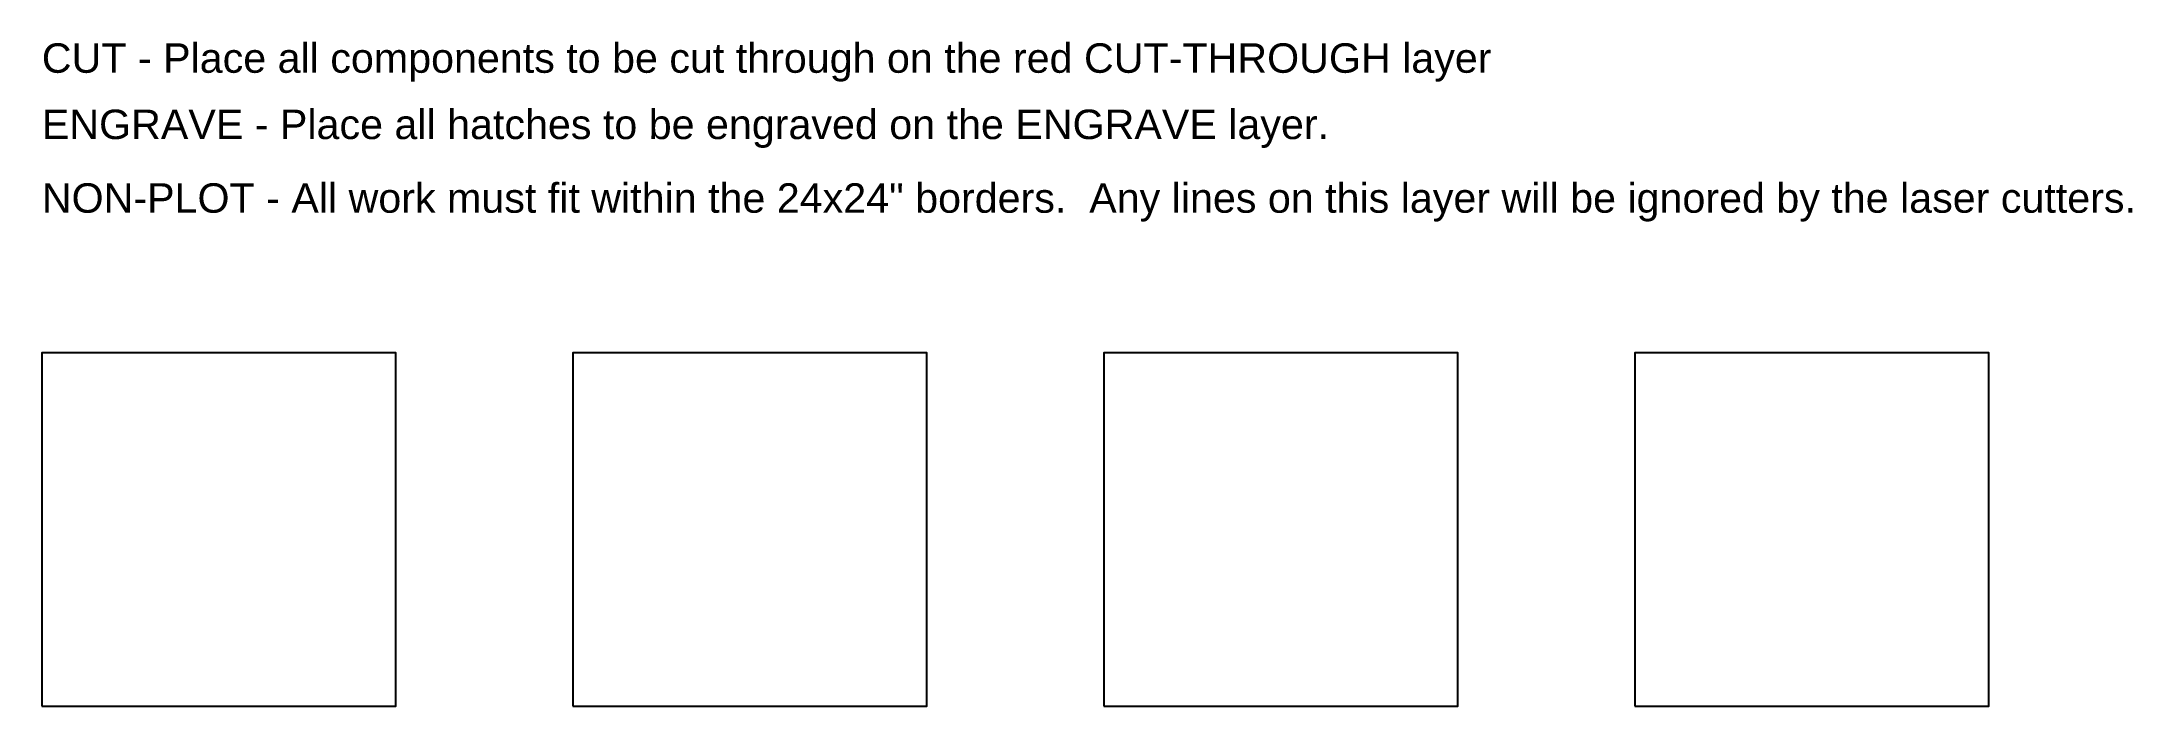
# Model space of a CAD drawing. Header units: inches. Extents: x 12 to 154, y 12 to 58.
import ezdxf

# ---------------------------------------------------------------- set-up
doc = ezdxf.new("R2010")
doc.units = ezdxf.units.IN
doc.header["$MEASUREMENT"] = 0
for name, color, linetype in [('CUT-THROUGH', 1, 'Continuous'), ('ENGRAVE', 2, 'Continuous'), ('NON-PLOT', 6, 'Continuous')]:
    doc.layers.add(name, color=color, linetype=linetype)
doc.styles.get("Standard").update_dxf_attribs({"font": 'arial.ttf'})

msp = doc.modelspace()

# ---------------------------------------------------------------- linework, layer by layer
at = {"layer": 'NON-PLOT'}
for points in [[(12.5, 12.5), (36.5, 12.5), (36.5, 36.5), (12.5, 36.5)], [(48.5, 12.5), (72.5, 12.5), (72.5, 36.5), (48.5, 36.5)], [(84.5, 12.5), (108.5, 12.5), (108.5, 36.5), (84.5, 36.5)], [(120.5, 12.5), (144.5, 12.5), (144.5, 36.5), (120.5, 36.5)]]:
    msp.add_lwpolyline(points, close=True, dxfattribs=at)

# ---------------------------------------------------------------- texts
at = {"layer": 'CUT-THROUGH', "insert": (12.5, 57.5), "char_height": 2, "attachment_point": 1}
msp.add_mtext_dynamic_manual_height_columns('CUT - Place all components to be cut through on the red CUT-THROUGH layer', width=130.6444, gutter_width=10, heights=[0], dxfattribs=at)
at = {"layer": 'ENGRAVE', "insert": (12.5, 53), "char_height": 2, "attachment_point": 1}
msp.add_mtext_dynamic_manual_height_columns('ENGRAVE - Place all hatches to be engraved on the ENGRAVE layer.', width=133.5, gutter_width=10, heights=[0], dxfattribs=at)
at = {"layer": 'NON-PLOT', "insert": (12.5, 48), "char_height": 2, "attachment_point": 1}
msp.add_mtext_dynamic_manual_height_columns('NON-PLOT - All work must fit within the 24x24" borders.  Any lines on this layer will be ignored by the laser cutters.', width=146.5588, gutter_width=10, heights=[0], dxfattribs=at)

doc.saveas('drawing.dxf')
